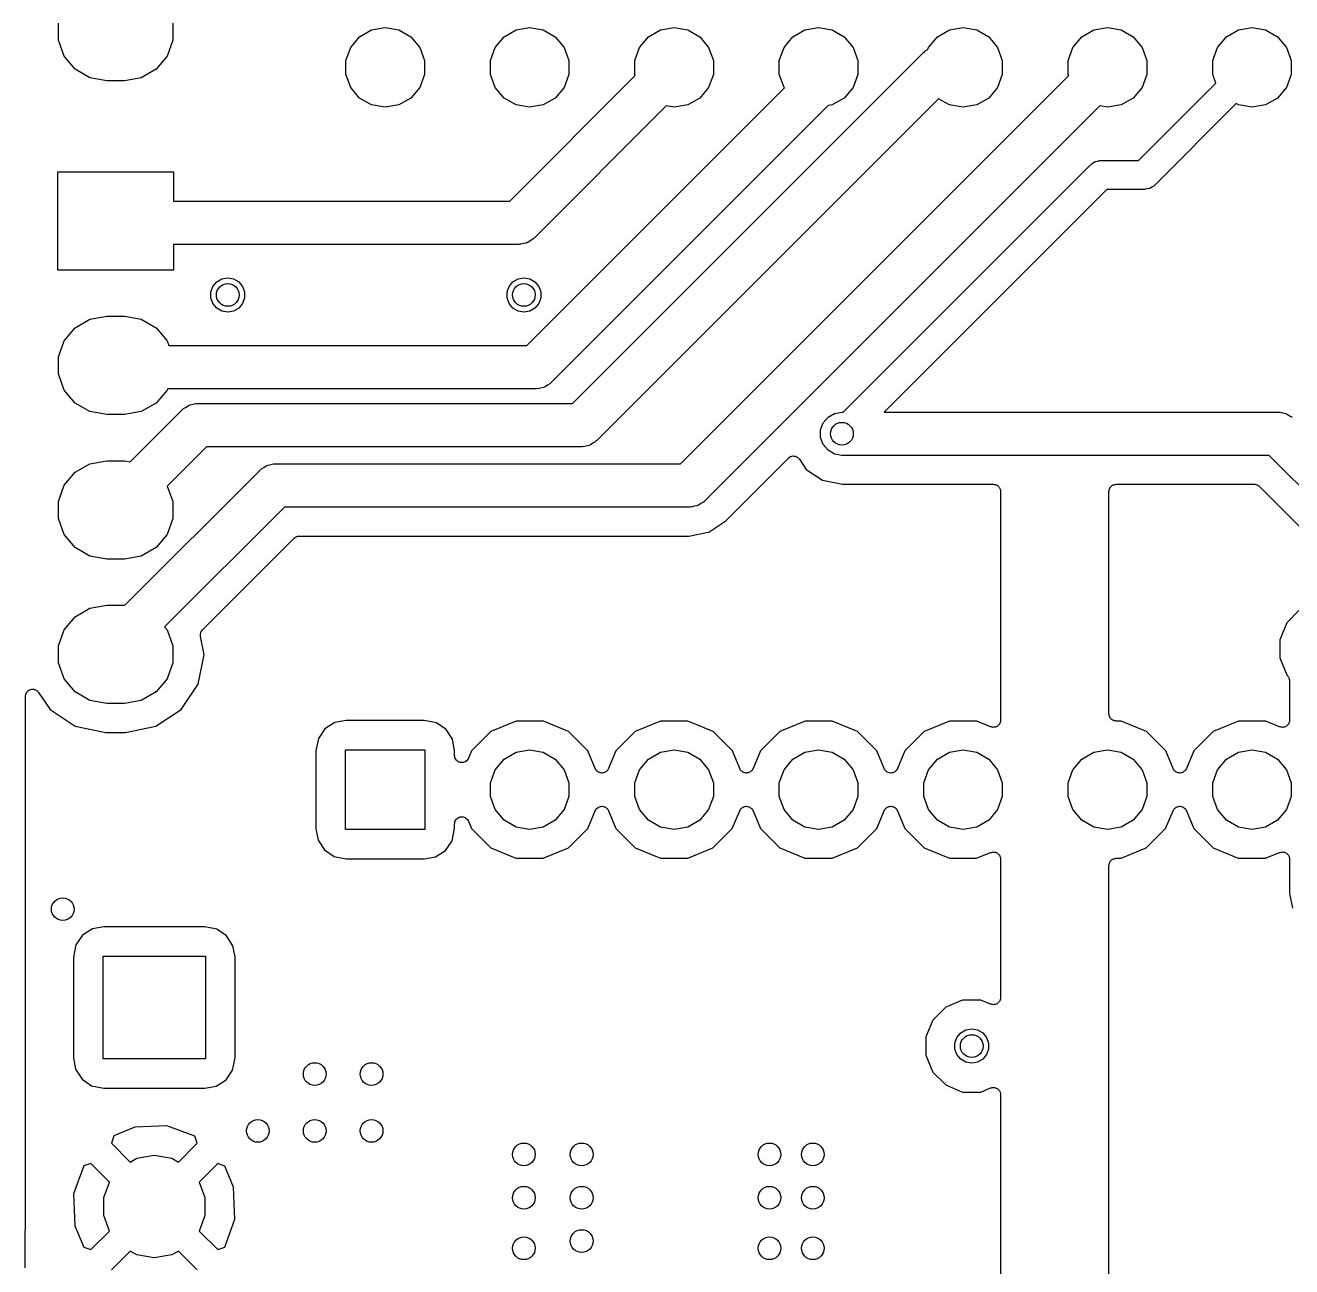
# Model space of a CAD drawing. Extents: x 10 to 287, y -200 to -10.
# Drawn here: x 81.91 to 104.18, y -131.39 to -109.56 of the extents above; entities that cross this region are included whole.
import ezdxf

# ---------------------------------------------------------------- set-up
doc = ezdxf.new("R2010")
doc.units = 0
doc.header["$MEASUREMENT"] = 0
doc.layers.add('BLACK', color=7, linetype='CONTINUOUS')

msp = doc.modelspace()

# ---------------------------------------------------------------- linework, layer by layer
at = {"layer": 'Black'}
for p, q in [((82.4932, -109.82), (82.4932, -109.52)), ((84.5068, -109.52), (84.5068, -109.82)), ((87.6324, -109.949), (87.7889, -109.762)), ((87.7889, -109.762), (87.9998, -109.641)), ((87.9998, -109.641), (88.2396, -109.598)), ((88.2396, -109.598), (88.4794, -109.641)), ((88.4794, -109.641), (88.6903, -109.762)), ((88.6903, -109.762), (88.8468, -109.949)), ((90.1724, -109.949), (90.3289, -109.762)), ((90.3289, -109.762), (90.5398, -109.641)), ((90.5398, -109.641), (90.7796, -109.598)), ((90.7796, -109.598), (91.0194, -109.641)), ((91.0194, -109.641), (91.2303, -109.762)), ((91.2303, -109.762), (91.3868, -109.949)), ((92.7124, -109.949), (92.8689, -109.762)), ((92.8689, -109.762), (93.0798, -109.641)), ((93.0798, -109.641), (93.3196, -109.598)), ((93.3196, -109.598), (93.5594, -109.641)), ((93.5594, -109.641), (93.7703, -109.762)), ((93.7703, -109.762), (93.9268, -109.949)), ((95.2524, -109.949), (95.4089, -109.762)), ((95.4089, -109.762), (95.6198, -109.641)), ((95.6198, -109.641), (95.8596, -109.598)), ((95.8596, -109.598), (96.0994, -109.641)), ((96.0994, -109.641), (96.3103, -109.762)), ((96.3103, -109.762), (96.4668, -109.949)), ((97.7924, -109.949), (97.9489, -109.762)), ((97.9489, -109.762), (98.1598, -109.641)), ((98.1598, -109.641), (98.3996, -109.598)), ((98.3996, -109.598), (98.6394, -109.641)), ((98.6394, -109.641), (98.8503, -109.762)), ((98.8503, -109.762), (99.0068, -109.949)), ((100.332, -109.949), (100.489, -109.762)), ((100.489, -109.762), (100.7, -109.641)), ((100.7, -109.641), (100.94, -109.598)), ((100.94, -109.598), (101.179, -109.641)), ((101.179, -109.641), (101.39, -109.762)), ((101.39, -109.762), (101.547, -109.949)), ((102.872, -109.949), (103.029, -109.762)), ((103.029, -109.762), (103.24, -109.641)), ((103.24, -109.641), (103.48, -109.598)), ((103.48, -109.598), (103.719, -109.641)), ((103.719, -109.641), (103.93, -109.762)), ((103.93, -109.762), (104.087, -109.949)), ((82.5958, -110.102), (82.4932, -109.82)), ((84.5068, -109.82), (84.4042, -110.102)), ((87.5491, -110.178), (87.6324, -109.949)), ((88.8468, -109.949), (88.9301, -110.178)), ((90.0891, -110.178), (90.1724, -109.949)), ((91.3868, -109.949), (91.4701, -110.178)), ((92.6291, -110.178), (92.7124, -109.949)), ((93.9268, -109.949), (94.0101, -110.178)), ((95.1691, -110.178), (95.2524, -109.949)), ((96.4668, -109.949), (96.5501, -110.178)), ((97.7356, -110.008), (97.7787, -109.983)), ((97.7787, -109.983), (97.7805, -109.981)), ((97.7805, -109.981), (97.7924, -109.949)), ((99.0068, -109.949), (99.0901, -110.178)), ((100.249, -110.178), (100.332, -109.949)), ((101.547, -109.949), (101.63, -110.178)), ((102.789, -110.178), (102.872, -109.949)), ((104.087, -109.949), (104.17, -110.178)), ((82.7886, -110.332), (82.5958, -110.102)), ((84.4042, -110.102), (84.2114, -110.332)), ((87.5491, -110.421), (87.5491, -110.178)), ((88.9301, -110.178), (88.9301, -110.421)), ((90.0891, -110.421), (90.0891, -110.178)), ((91.4701, -110.178), (91.4701, -110.421)), ((91.5322, -116.209), (97.7111, -110.03)), ((92.6291, -110.421), (92.6291, -110.178)), ((94.0101, -110.178), (94.0101, -110.421)), ((95.1691, -110.421), (95.1691, -110.178)), ((96.5501, -110.178), (96.5501, -110.421)), ((97.7111, -110.03), (97.7248, -110.02)), ((97.7248, -110.02), (97.7356, -110.008)), ((99.0901, -110.178), (99.0901, -110.421)), ((100.249, -110.421), (100.249, -110.178)), ((101.63, -110.178), (101.63, -110.421)), ((102.789, -110.421), (102.789, -110.178)), ((104.17, -110.178), (104.17, -110.421)), ((83.0483, -110.482), (82.7886, -110.332)), ((84.2114, -110.332), (83.9517, -110.482)), ((87.6324, -110.65), (87.5491, -110.421)), ((88.9301, -110.421), (88.8468, -110.65)), ((90.1724, -110.65), (90.0891, -110.421)), ((91.4701, -110.421), (91.3868, -110.65)), ((92.6371, -110.443), (92.6291, -110.421)), ((94.0101, -110.421), (93.9268, -110.65)), ((95.2524, -110.65), (95.1691, -110.421)), ((96.5501, -110.421), (96.4668, -110.65)), ((99.0901, -110.421), (99.0068, -110.65)), ((100.257, -110.443), (100.249, -110.421)), ((101.63, -110.421), (101.547, -110.65)), ((102.845, -110.575), (102.789, -110.421)), ((104.17, -110.421), (104.087, -110.65)), ((83.3437, -110.534), (83.0483, -110.482)), ((83.6563, -110.534), (83.3437, -110.534)), ((83.9517, -110.482), (83.6563, -110.534)), ((87.7889, -110.837), (87.6324, -110.65)), ((88.8468, -110.65), (88.6903, -110.837)), ((90.3289, -110.837), (90.1724, -110.65)), ((90.4313, -112.649), (92.6371, -110.443)), ((91.3868, -110.65), (91.2303, -110.837)), ((93.4313, -117.269), (100.257, -110.443)), ((93.9268, -110.65), (93.7703, -110.837)), ((95.2609, -110.66), (95.2524, -110.65)), ((96.4668, -110.65), (96.3103, -110.837)), ((99.0068, -110.65), (98.8503, -110.837)), ((101.547, -110.65), (101.39, -110.837)), ((101.484, -111.936), (102.845, -110.575)), ((104.087, -110.65), (103.93, -110.837)), ((87.9998, -110.958), (87.7889, -110.837)), ((88.6903, -110.837), (88.4794, -110.958)), ((90.5398, -110.958), (90.3289, -110.837)), ((90.7322, -115.189), (95.2609, -110.66)), ((91.2303, -110.837), (91.0194, -110.958)), ((97.97, -110.849), (91.9594, -116.859)), ((93.7703, -110.837), (93.5594, -110.958)), ((96.3103, -110.837), (96.0994, -110.958)), ((98.1598, -110.958), (97.97, -110.849)), ((98.8503, -110.837), (98.6394, -110.958)), ((101.39, -110.837), (101.179, -110.958)), ((103.93, -110.837), (103.719, -110.958)), ((88.2396, -111.001), (87.9998, -110.958)), ((88.4794, -110.958), (88.2396, -111.001)), ((90.7796, -111.001), (90.5398, -110.958)), ((91.0194, -110.958), (90.7796, -111.001)), ((93.1816, -110.976), (90.8585, -113.299)), ((96.0278, -110.971), (91.1594, -115.839)), ((93.3196, -111.001), (93.1816, -110.976)), ((93.5594, -110.958), (93.3196, -111.001)), ((100.802, -110.976), (93.8585, -117.919)), ((96.0994, -110.958), (96.0278, -110.971)), ((98.3996, -111.001), (98.1598, -110.958)), ((98.6394, -110.958), (98.3996, -111.001)), ((100.94, -111.001), (100.802, -110.976)), ((101.179, -110.958), (100.94, -111.001)), ((103.202, -110.936), (101.769, -112.37)), ((103.24, -110.958), (103.202, -110.936)), ((103.48, -111.001), (103.24, -110.958)), ((103.719, -110.958), (103.48, -111.001)), ((100.657, -111.995), (100.685, -111.979)), ((100.685, -111.979), (100.713, -111.96)), ((100.713, -111.96), (100.723, -111.957)), ((100.723, -111.957), (100.733, -111.951)), ((100.733, -111.951), (100.766, -111.946)), ((100.766, -111.946), (100.798, -111.937)), ((100.798, -111.937), (100.809, -111.938)), ((100.809, -111.938), (100.82, -111.936)), ((100.82, -111.936), (101.484, -111.936)), ((82.484, -113.864), (82.484, -112.136)), ((82.484, -112.136), (84.516, -112.136)), ((84.516, -112.136), (84.516, -112.649)), ((96.2918, -116.359), (100.64, -112.01)), ((100.64, -112.01), (100.65, -112.004)), ((100.65, -112.004), (100.657, -111.995)), ((101.643, -112.434), (101.611, -112.443)), ((101.676, -112.429), (101.643, -112.434)), ((101.686, -112.423), (101.676, -112.429)), ((101.696, -112.42), (101.686, -112.423)), ((101.724, -112.401), (101.696, -112.42)), ((101.752, -112.385), (101.724, -112.401)), ((101.76, -112.376), (101.752, -112.385)), ((101.769, -112.37), (101.76, -112.376)), ((84.516, -112.649), (90.4313, -112.649)), ((100.925, -112.444), (97.0102, -116.359)), ((101.589, -112.444), (100.925, -112.444)), ((101.6, -112.442), (101.589, -112.444)), ((101.611, -112.443), (101.6, -112.442)), ((90.834, -113.322), (90.7909, -113.347)), ((90.8448, -113.309), (90.834, -113.322)), ((90.8585, -113.299), (90.8448, -113.309)), ((90.5891, -113.411), (84.516, -113.411)), ((84.516, -113.411), (84.516, -113.864)), ((90.6056, -113.408), (90.5891, -113.411)), ((90.6223, -113.41), (90.6056, -113.408)), ((90.6704, -113.397), (90.6223, -113.41)), ((90.7194, -113.388), (90.6704, -113.397)), ((90.7339, -113.38), (90.7194, -113.388)), ((90.7501, -113.375), (90.7339, -113.38)), ((90.7909, -113.347), (90.7501, -113.375)), ((84.516, -113.864), (82.484, -113.864)), ((85.1747, -114.248), (85.2104, -114.15)), ((85.2104, -114.15), (85.2776, -114.07)), ((85.2776, -114.07), (85.3681, -114.017)), ((85.3681, -114.017), (85.471, -113.999)), ((85.471, -113.999), (85.5739, -114.017)), ((85.5739, -114.017), (85.6644, -114.07)), ((85.6644, -114.07), (85.7316, -114.15)), ((85.7316, -114.15), (85.7673, -114.248)), ((90.3817, -114.248), (90.4174, -114.15)), ((90.4174, -114.15), (90.4846, -114.07)), ((90.4846, -114.07), (90.5751, -114.017)), ((90.5751, -114.017), (90.678, -113.999)), ((90.678, -113.999), (90.7809, -114.017)), ((90.7809, -114.017), (90.8714, -114.07)), ((90.8714, -114.07), (90.9386, -114.15)), ((90.9386, -114.15), (90.9743, -114.248)), ((85.1747, -114.352), (85.1747, -114.248)), ((85.2104, -114.45), (85.1747, -114.352)), ((85.7673, -114.352), (85.7316, -114.45)), ((85.7673, -114.248), (85.7673, -114.352)), ((90.3817, -114.352), (90.3817, -114.248)), ((90.4174, -114.45), (90.3817, -114.352)), ((90.9743, -114.352), (90.9386, -114.45)), ((90.9743, -114.248), (90.9743, -114.352)), ((85.2776, -114.53), (85.2104, -114.45)), ((85.3681, -114.583), (85.2776, -114.53)), ((85.471, -114.601), (85.3681, -114.583)), ((85.5739, -114.583), (85.471, -114.601)), ((85.6644, -114.53), (85.5739, -114.583)), ((85.7316, -114.45), (85.6644, -114.53)), ((90.4846, -114.53), (90.4174, -114.45)), ((90.5751, -114.583), (90.4846, -114.53)), ((90.678, -114.601), (90.5751, -114.583)), ((90.7809, -114.583), (90.678, -114.601)), ((90.8714, -114.53), (90.7809, -114.583)), ((90.9386, -114.45), (90.8714, -114.53)), ((82.5958, -115.108), (82.7886, -114.878)), ((82.7886, -114.878), (83.0483, -114.728)), ((83.0483, -114.728), (83.3437, -114.676)), ((83.3437, -114.676), (83.6563, -114.676)), ((83.6563, -114.676), (83.9517, -114.728)), ((83.9517, -114.728), (84.2114, -114.878)), ((84.2114, -114.878), (84.4042, -115.108)), ((82.4932, -115.39), (82.5958, -115.108)), ((84.4042, -115.108), (84.4336, -115.189)), ((84.4336, -115.189), (90.7322, -115.189)), ((82.4932, -115.69), (82.4932, -115.39)), ((82.5958, -115.972), (82.4932, -115.69)), ((82.7886, -116.202), (82.5958, -115.972)), ((84.4042, -115.972), (84.2114, -116.202)), ((84.4118, -115.951), (84.4042, -115.972)), ((90.89, -115.951), (84.4118, -115.951)), ((90.9065, -115.948), (90.89, -115.951)), ((90.9232, -115.95), (90.9065, -115.948)), ((90.9713, -115.937), (90.9232, -115.95)), ((91.0203, -115.928), (90.9713, -115.937)), ((91.0348, -115.92), (91.0203, -115.928)), ((91.051, -115.915), (91.0348, -115.92)), ((91.0918, -115.887), (91.051, -115.915)), ((91.1349, -115.862), (91.0918, -115.887)), ((91.1457, -115.849), (91.1349, -115.862)), ((91.1594, -115.839), (91.1457, -115.849)), ((83.0483, -116.352), (82.7886, -116.202)), ((84.2114, -116.202), (83.9517, -116.352)), ((84.8097, -116.232), (84.8587, -116.223)), ((84.8587, -116.223), (84.9068, -116.21)), ((84.9068, -116.21), (84.9235, -116.212)), ((84.9235, -116.212), (84.94, -116.209)), ((84.94, -116.209), (91.5322, -116.209)), ((83.3437, -116.404), (83.0483, -116.352)), ((83.6563, -116.404), (83.3437, -116.404)), ((83.9517, -116.352), (83.6563, -116.404)), ((83.757, -117.234), (84.6706, -116.321)), ((84.6706, -116.321), (84.6843, -116.311)), ((84.6843, -116.311), (84.6951, -116.298)), ((84.6951, -116.298), (84.7382, -116.273)), ((84.7382, -116.273), (84.779, -116.245)), ((84.779, -116.245), (84.7952, -116.24)), ((84.7952, -116.24), (84.8097, -116.232)), ((95.94, -116.549), (96.0251, -116.448)), ((96.0251, -116.448), (96.1397, -116.382)), ((96.1397, -116.382), (96.27, -116.359)), ((96.27, -116.359), (96.2918, -116.359)), ((97.0102, -116.359), (103.94, -116.359)), ((103.94, -116.359), (103.957, -116.362)), ((103.957, -116.362), (103.973, -116.36)), ((103.973, -116.36), (104.021, -116.373)), ((104.021, -116.373), (104.07, -116.382)), ((104.07, -116.382), (104.085, -116.39)), ((104.085, -116.39), (104.101, -116.395)), ((104.101, -116.395), (104.142, -116.423)), ((104.142, -116.423), (104.185, -116.448)), ((95.8948, -116.674), (95.94, -116.549)), ((91.9349, -116.882), (91.8918, -116.907)), ((91.9457, -116.869), (91.9349, -116.882)), ((91.9594, -116.859), (91.9457, -116.869)), ((95.8948, -116.806), (95.8948, -116.674)), ((95.94, -116.93), (95.8948, -116.806)), ((85.0978, -116.971), (84.4086, -117.66)), ((91.69, -116.971), (85.0978, -116.971)), ((91.7065, -116.968), (91.69, -116.971)), ((91.7232, -116.97), (91.7065, -116.968)), ((91.7713, -116.957), (91.7232, -116.97)), ((91.8203, -116.948), (91.7713, -116.957)), ((91.8348, -116.94), (91.8203, -116.948)), ((91.851, -116.935), (91.8348, -116.94)), ((91.8918, -116.907), (91.851, -116.935)), ((96.0251, -117.032), (95.94, -116.93)), ((96.1397, -117.098), (96.0251, -117.032)), ((96.27, -117.121), (96.1397, -117.098)), ((82.7886, -117.418), (83.0483, -117.268)), ((83.0483, -117.268), (83.3437, -117.216)), ((83.3437, -117.216), (83.6563, -117.216)), ((83.6563, -117.216), (83.757, -117.234)), ((86.0651, -117.358), (86.1082, -117.333)), ((86.1082, -117.333), (86.149, -117.305)), ((86.149, -117.305), (86.1652, -117.3)), ((86.1652, -117.3), (86.1797, -117.292)), ((86.1797, -117.292), (86.2287, -117.283)), ((86.2287, -117.283), (86.2768, -117.27)), ((86.2768, -117.27), (86.2935, -117.272)), ((86.2935, -117.272), (86.31, -117.269)), ((86.31, -117.269), (93.4313, -117.269)), ((94.2266, -118.27), (95.328, -117.168)), ((95.328, -117.168), (95.3291, -117.168)), ((95.3291, -117.168), (95.33, -117.166)), ((95.33, -117.166), (95.3472, -117.155)), ((95.3472, -117.155), (95.3641, -117.143)), ((95.3641, -117.143), (95.3655, -117.143)), ((95.3655, -117.143), (95.3666, -117.142)), ((95.3666, -117.142), (95.3867, -117.137)), ((95.3867, -117.137), (95.4067, -117.132)), ((95.4067, -117.132), (95.4081, -117.132)), ((95.4081, -117.132), (95.4095, -117.131)), ((95.4095, -117.131), (95.4301, -117.134)), ((95.4301, -117.134), (95.4506, -117.135)), ((95.4506, -117.135), (95.4519, -117.136)), ((95.4519, -117.136), (95.4533, -117.136)), ((95.4533, -117.136), (95.4719, -117.145)), ((95.4719, -117.145), (95.4906, -117.154)), ((95.4906, -117.154), (95.4916, -117.155)), ((95.4916, -117.155), (95.4929, -117.156)), ((95.4929, -117.156), (95.5072, -117.171)), ((95.5072, -117.171), (95.5218, -117.185)), ((95.5218, -117.185), (95.5224, -117.187)), ((95.5224, -117.187), (95.5234, -117.188)), ((95.5234, -117.188), (95.6431, -117.367)), ((103.782, -117.121), (96.27, -117.121)), ((107.331, -120.669), (103.782, -117.121)), ((82.5958, -117.648), (82.7886, -117.418)), ((83.6635, -119.758), (86.0406, -117.381)), ((86.0406, -117.381), (86.0543, -117.371)), ((86.0543, -117.371), (86.0651, -117.358)), ((95.6431, -117.367), (95.9307, -117.559)), ((95.9307, -117.559), (96.2825, -117.629)), ((82.4932, -117.93), (82.5958, -117.648)), ((84.4086, -117.66), (84.5068, -117.93)), ((96.2825, -117.629), (98.933, -117.629)), ((98.933, -117.629), (98.9439, -117.631)), ((98.9439, -117.631), (98.9551, -117.631)), ((98.9551, -117.631), (98.9655, -117.635)), ((98.9655, -117.635), (98.9764, -117.637)), ((98.9764, -117.637), (98.9861, -117.642)), ((98.9861, -117.642), (98.9965, -117.646)), ((98.9965, -117.646), (99.005, -117.653)), ((99.005, -117.653), (99.0146, -117.659)), ((99.0146, -117.659), (99.0218, -117.667)), ((99.0218, -117.667), (99.0303, -117.674)), ((99.0303, -117.674), (99.0358, -117.684)), ((99.0358, -117.684), (99.043, -117.692)), ((99.043, -117.692), (99.0468, -117.703)), ((99.0468, -117.703), (99.0523, -117.713)), ((99.0523, -117.713), (99.0543, -117.724)), ((99.0543, -117.724), (99.0581, -117.734)), ((99.0581, -117.734), (99.0581, -117.745)), ((99.0581, -117.745), (99.06, -117.756)), ((99.06, -117.756), (99.06, -121.777)), ((100.965, -117.756), (100.967, -117.745)), ((100.965, -121.666), (100.965, -117.756)), ((100.967, -117.734), (100.971, -117.724)), ((100.967, -117.745), (100.967, -117.734)), ((100.971, -117.724), (100.973, -117.713)), ((100.973, -117.713), (100.978, -117.703)), ((100.978, -117.703), (100.982, -117.692)), ((100.982, -117.692), (100.989, -117.684)), ((100.989, -117.684), (100.995, -117.674)), ((100.995, -117.674), (101.003, -117.667)), ((101.003, -117.667), (101.01, -117.659)), ((101.01, -117.659), (101.02, -117.653)), ((101.02, -117.653), (101.028, -117.646)), ((101.028, -117.646), (101.039, -117.642)), ((101.039, -117.642), (101.049, -117.637)), ((101.049, -117.637), (101.06, -117.635)), ((101.06, -117.635), (101.07, -117.631)), ((101.07, -117.631), (101.081, -117.631)), ((101.081, -117.631), (101.092, -117.629)), ((101.092, -117.629), (103.519, -117.629)), ((103.519, -117.629), (103.525, -117.63)), ((103.525, -117.63), (103.53, -117.629)), ((103.53, -117.629), (103.546, -117.634)), ((103.546, -117.634), (103.563, -117.637)), ((103.563, -117.637), (103.567, -117.639)), ((103.567, -117.639), (103.573, -117.641)), ((103.573, -117.641), (103.586, -117.65)), ((103.586, -117.65), (103.601, -117.659)), ((103.601, -117.659), (103.604, -117.663)), ((103.604, -117.663), (103.609, -117.666)), ((103.609, -117.666), (106.963, -121.02)), ((82.4932, -118.23), (82.4932, -117.93)), ((84.5068, -117.93), (84.5068, -118.23)), ((93.7339, -118), (93.7194, -118.008)), ((93.7501, -117.995), (93.7339, -118)), ((93.7909, -117.967), (93.7501, -117.995)), ((93.834, -117.942), (93.7909, -117.967)), ((93.8448, -117.929), (93.834, -117.942)), ((93.8585, -117.919), (93.8448, -117.929)), ((86.4678, -118.031), (84.3615, -120.137)), ((93.5891, -118.031), (86.4678, -118.031)), ((93.6056, -118.028), (93.5891, -118.031)), ((93.6223, -118.03), (93.6056, -118.028)), ((93.6704, -118.017), (93.6223, -118.03)), ((93.7194, -118.008), (93.6704, -118.017)), ((82.5958, -118.512), (82.4932, -118.23)), ((84.5068, -118.23), (84.4042, -118.512)), ((93.9284, -118.469), (94.2266, -118.27)), ((82.7886, -118.742), (82.5958, -118.512)), ((84.4042, -118.512), (84.2114, -118.742)), ((85.0261, -120.191), (86.641, -118.576)), ((86.641, -118.576), (86.6456, -118.573)), ((86.6456, -118.573), (86.6492, -118.569)), ((86.6492, -118.569), (86.6636, -118.56)), ((86.6636, -118.56), (86.6772, -118.551)), ((86.6772, -118.551), (86.6826, -118.549)), ((86.6826, -118.549), (86.6874, -118.547)), ((86.6874, -118.547), (86.7037, -118.544)), ((86.7037, -118.544), (86.7198, -118.539)), ((86.7198, -118.539), (86.7253, -118.54)), ((86.7253, -118.54), (86.7308, -118.539)), ((86.7308, -118.539), (93.5766, -118.539)), ((93.5766, -118.539), (93.8886, -118.477)), ((93.8886, -118.477), (93.9284, -118.469)), ((93.8886, -118.477), (93.8886, -118.477)), ((83.0483, -118.892), (82.7886, -118.742)), ((83.3437, -118.944), (83.0483, -118.892)), ((83.9517, -118.892), (83.6563, -118.944)), ((84.2114, -118.742), (83.9517, -118.892)), ((83.6563, -118.944), (83.3437, -118.944)), ((83.0483, -119.808), (83.3437, -119.756)), ((83.3437, -119.756), (83.6563, -119.756)), ((83.6563, -119.756), (83.6635, -119.758)), ((82.5958, -120.188), (82.7886, -119.958)), ((82.7886, -119.958), (83.0483, -119.808)), ((104.318, -119.838), (104.091, -120.065)), ((82.4932, -120.47), (82.5958, -120.188)), ((84.3615, -120.137), (84.4042, -120.188)), ((84.4042, -120.188), (84.5068, -120.47)), ((84.9962, -120.245), (85.0008, -120.227)), ((85.0008, -120.227), (85.0032, -120.224)), ((85.0032, -120.224), (85.0046, -120.22)), ((85.0046, -120.22), (85.0158, -120.206)), ((85.0158, -120.206), (85.0261, -120.191)), ((104.091, -120.065), (103.967, -120.362)), ((84.9894, -120.27), (84.9905, -120.266)), ((84.9909, -120.288), (84.9894, -120.27)), ((84.9904, -120.262), (84.9962, -120.245)), ((84.9905, -120.266), (84.9904, -120.262)), ((84.9913, -120.306), (84.9909, -120.288)), ((85.0539, -120.62), (84.9913, -120.306)), ((103.967, -120.362), (103.967, -120.683)), ((82.4932, -120.77), (82.4932, -120.47)), ((84.5068, -120.47), (84.5068, -120.77)), ((84.9496, -121.144), (85.0539, -120.62)), ((82.5958, -121.052), (82.4932, -120.77)), ((84.5068, -120.77), (84.4042, -121.052)), ((103.967, -120.683), (104.09, -120.98)), ((82.7886, -121.282), (82.5958, -121.052)), ((84.4042, -121.052), (84.2114, -121.282)), ((104.09, -120.98), (104.103, -120.993)), ((104.103, -120.993), (104.106, -120.998)), ((104.106, -120.998), (104.11, -121.001)), ((104.11, -121.001), (104.119, -121.016)), ((104.119, -121.016), (104.128, -121.029)), ((104.128, -121.029), (104.13, -121.034)), ((104.13, -121.034), (104.132, -121.039)), ((104.132, -121.039), (104.135, -121.056)), ((104.135, -121.056), (104.14, -121.072)), ((104.14, -121.072), (104.139, -121.077)), ((104.139, -121.077), (104.14, -121.083)), ((104.14, -121.083), (104.14, -121.777)), ((81.9148, -121.345), (81.9191, -121.33)), ((81.9152, -121.352), (81.9148, -121.345)), ((81.9191, -121.33), (81.9217, -121.315)), ((81.9217, -121.315), (81.9252, -121.309)), ((81.9252, -121.309), (81.9271, -121.302)), ((81.9271, -121.302), (81.9361, -121.29)), ((81.9361, -121.29), (81.9438, -121.277)), ((81.9438, -121.277), (81.9491, -121.272)), ((81.9491, -121.272), (81.9532, -121.267)), ((81.9532, -121.267), (81.9659, -121.258)), ((81.9659, -121.258), (81.9776, -121.249)), ((81.9776, -121.249), (81.9841, -121.246)), ((81.9841, -121.246), (81.9899, -121.242)), ((81.9899, -121.242), (82.0047, -121.239)), ((82.0047, -121.239), (82.019, -121.233)), ((82.019, -121.233), (82.026, -121.233)), ((82.026, -121.233), (82.0327, -121.232)), ((82.0327, -121.232), (82.0479, -121.234)), ((82.0479, -121.234), (82.0631, -121.234)), ((82.0631, -121.234), (82.0697, -121.236)), ((82.0697, -121.236), (82.0766, -121.237)), ((82.0766, -121.237), (82.0902, -121.243)), ((82.0902, -121.243), (82.1046, -121.249)), ((82.1046, -121.249), (82.1099, -121.253)), ((82.1099, -121.253), (82.1161, -121.256)), ((82.1161, -121.256), (82.1267, -121.267)), ((82.1267, -121.267), (82.1383, -121.277)), ((82.1383, -121.277), (82.1418, -121.283)), ((82.1418, -121.283), (82.1466, -121.288)), ((82.1466, -121.288), (82.3471, -121.588)), ((83.0483, -121.432), (82.7886, -121.282)), ((84.2114, -121.282), (83.9517, -121.432)), ((84.6529, -121.588), (84.9496, -121.144)), ((81.9132, -125.93), (81.914, -121.359)), ((81.914, -121.359), (81.9152, -121.352)), ((83.3437, -121.484), (83.0483, -121.432)), ((83.6563, -121.484), (83.3437, -121.484)), ((83.9517, -121.432), (83.6563, -121.484)), ((82.3471, -121.588), (82.7913, -121.885)), ((84.2087, -121.885), (84.6529, -121.588)), ((87.5529, -121.781), (87.3536, -121.818)), ((88.9254, -121.781), (87.5529, -121.781)), ((89.1396, -121.824), (88.9254, -121.781)), ((99.0576, -121.791), (99.057, -121.805)), ((99.06, -121.777), (99.0576, -121.791)), ((100.967, -121.677), (100.965, -121.666)), ((100.967, -121.688), (100.967, -121.677)), ((100.971, -121.699), (100.967, -121.688)), ((100.973, -121.71), (100.971, -121.699)), ((100.978, -121.719), (100.973, -121.71)), ((100.982, -121.73), (100.978, -121.719)), ((100.989, -121.738), (100.982, -121.73)), ((100.995, -121.748), (100.989, -121.738)), ((101.003, -121.755), (100.995, -121.748)), ((101.01, -121.763), (101.003, -121.755)), ((101.02, -121.769), (101.01, -121.763)), ((101.028, -121.776), (101.02, -121.769)), ((101.039, -121.78), (101.028, -121.776)), ((101.048, -121.785), (101.039, -121.78)), ((101.059, -121.787), (101.048, -121.785)), ((101.07, -121.791), (101.059, -121.787)), ((101.081, -121.791), (101.07, -121.791)), ((101.092, -121.793), (101.081, -121.791)), ((104.138, -121.791), (104.137, -121.805)), ((104.14, -121.777), (104.138, -121.791)), ((82.7913, -121.885), (83.3278, -121.992)), ((83.3278, -121.992), (83.6722, -121.992)), ((83.6722, -121.992), (84.2087, -121.885)), ((87.18, -121.93), (87.064, -122.1)), ((87.3536, -121.818), (87.18, -121.93)), ((89.3093, -121.94), (89.1396, -121.824)), ((89.421, -122.114), (89.3093, -121.94)), ((90.0971, -121.976), (89.7574, -122.315)), ((90.5407, -121.793), (90.0971, -121.976)), ((91.0206, -121.793), (90.5407, -121.793)), ((91.4639, -121.977), (91.0206, -121.793)), ((91.803, -122.317), (91.4639, -121.977)), ((92.6371, -121.976), (92.2974, -122.315)), ((93.0807, -121.793), (92.6371, -121.976)), ((93.5606, -121.793), (93.0807, -121.793)), ((94.0039, -121.977), (93.5606, -121.793)), ((94.343, -122.317), (94.0039, -121.977)), ((95.1771, -121.976), (94.8374, -122.315)), ((95.6207, -121.793), (95.1771, -121.976)), ((96.1006, -121.793), (95.6207, -121.793)), ((96.5439, -121.977), (96.1006, -121.793)), ((96.883, -122.317), (96.5439, -121.977)), ((97.7171, -121.976), (97.3774, -122.315)), ((98.1607, -121.793), (97.7171, -121.976)), ((98.6406, -121.793), (98.1607, -121.793)), ((98.8843, -121.894), (98.6406, -121.793)), ((98.8979, -121.897), (98.8843, -121.894)), ((98.9109, -121.902), (98.8979, -121.897)), ((98.9192, -121.902), (98.9109, -121.902)), ((98.9273, -121.904), (98.9192, -121.902)), ((98.9411, -121.902), (98.9273, -121.904)), ((98.9551, -121.902), (98.9411, -121.902)), ((98.9629, -121.899), (98.9551, -121.902)), ((98.9711, -121.898), (98.9629, -121.899)), ((98.9834, -121.892), (98.9711, -121.898)), ((98.9965, -121.887), (98.9834, -121.892)), ((99.0029, -121.882), (98.9965, -121.887)), ((99.0102, -121.878), (99.0029, -121.882)), ((99.0196, -121.868), (99.0102, -121.878)), ((99.0303, -121.859), (99.0196, -121.868)), ((99.0344, -121.852), (99.0303, -121.859)), ((99.0401, -121.845), (99.0344, -121.852)), ((99.0454, -121.833), (99.0401, -121.845)), ((99.0523, -121.821), (99.0454, -121.833)), ((99.0538, -121.812), (99.0523, -121.821)), ((99.057, -121.805), (99.0538, -121.812)), ((101.181, -121.793), (101.092, -121.793)), ((101.624, -121.977), (101.181, -121.793)), ((101.963, -122.317), (101.624, -121.977)), ((102.797, -121.976), (102.457, -122.315)), ((103.241, -121.793), (102.797, -121.976)), ((103.721, -121.793), (103.241, -121.793)), ((103.964, -121.894), (103.721, -121.793)), ((103.978, -121.897), (103.964, -121.894)), ((103.991, -121.902), (103.978, -121.897)), ((103.999, -121.902), (103.991, -121.902)), ((104.007, -121.904), (103.999, -121.902)), ((104.021, -121.902), (104.007, -121.904)), ((104.035, -121.902), (104.021, -121.902)), ((104.043, -121.899), (104.035, -121.902)), ((104.051, -121.898), (104.043, -121.899)), ((104.063, -121.892), (104.051, -121.898)), ((104.076, -121.887), (104.063, -121.892)), ((104.083, -121.882), (104.076, -121.887)), ((104.09, -121.878), (104.083, -121.882)), ((104.1, -121.868), (104.09, -121.878)), ((104.11, -121.859), (104.1, -121.868)), ((104.114, -121.852), (104.11, -121.859)), ((104.12, -121.845), (104.114, -121.852)), ((104.125, -121.833), (104.12, -121.845)), ((104.132, -121.821), (104.125, -121.833)), ((104.134, -121.812), (104.132, -121.821)), ((104.137, -121.805), (104.134, -121.812)), ((87.064, -122.1), (87.0207, -122.314)), ((89.4585, -122.313), (89.421, -122.114)), ((87.0207, -122.314), (87.0207, -123.686)), ((87.5411, -123.698), (87.5411, -122.301)), ((87.5411, -122.301), (88.9381, -122.301)), ((88.9381, -122.301), (88.9381, -123.698)), ((89.4585, -122.398), (89.4585, -122.313)), ((89.4619, -122.417), (89.4585, -122.398)), ((89.4644, -122.436), (89.4619, -122.417)), ((89.4657, -122.438), (89.4644, -122.436)), ((89.4662, -122.441), (89.4657, -122.438)), ((89.4758, -122.458), (89.4662, -122.441)), ((89.4847, -122.475), (89.4758, -122.458)), ((89.7028, -122.447), (89.6925, -122.463)), ((89.7574, -122.315), (89.7028, -122.447)), ((90.3289, -122.462), (90.5398, -122.341)), ((90.5398, -122.341), (90.7796, -122.298)), ((90.7796, -122.298), (91.0194, -122.341)), ((91.0194, -122.341), (91.2303, -122.462)), ((91.9321, -122.629), (91.803, -122.317)), ((92.2974, -122.315), (92.1668, -122.63)), ((92.8689, -122.462), (93.0798, -122.341)), ((93.0798, -122.341), (93.3196, -122.298)), ((93.3196, -122.298), (93.5594, -122.341)), ((93.5594, -122.341), (93.7703, -122.462)), ((94.4721, -122.629), (94.343, -122.317)), ((94.8374, -122.315), (94.7068, -122.63)), ((95.4089, -122.462), (95.6198, -122.341)), ((95.6198, -122.341), (95.8596, -122.298)), ((95.8596, -122.298), (96.0994, -122.341)), ((96.0994, -122.341), (96.3103, -122.462)), ((97.0121, -122.629), (96.883, -122.317)), ((97.3774, -122.315), (97.2468, -122.63)), ((97.9489, -122.462), (98.1598, -122.341)), ((98.1598, -122.341), (98.3996, -122.298)), ((98.3996, -122.298), (98.6394, -122.341)), ((98.6394, -122.341), (98.8503, -122.462)), ((100.489, -122.462), (100.7, -122.341)), ((100.7, -122.341), (100.94, -122.298)), ((100.94, -122.298), (101.179, -122.341)), ((101.179, -122.341), (101.39, -122.462)), ((102.092, -122.629), (101.963, -122.317)), ((102.457, -122.315), (102.327, -122.63)), ((103.029, -122.462), (103.24, -122.341)), ((103.24, -122.341), (103.48, -122.298)), ((103.48, -122.298), (103.719, -122.341)), ((103.719, -122.341), (103.93, -122.462)), ((89.4868, -122.477), (89.4847, -122.475)), ((89.4883, -122.479), (89.4868, -122.477)), ((89.503, -122.492), (89.4883, -122.479)), ((89.5172, -122.505), (89.503, -122.492)), ((89.5199, -122.506), (89.5172, -122.505)), ((89.522, -122.508), (89.5199, -122.506)), ((89.5401, -122.514), (89.522, -122.508)), ((89.5579, -122.522), (89.5401, -122.514)), ((89.5608, -122.522), (89.5579, -122.522)), ((89.5635, -122.523), (89.5608, -122.522)), ((89.5828, -122.523), (89.5635, -122.523)), ((89.602, -122.524), (89.5828, -122.523)), ((89.6047, -122.523), (89.602, -122.524)), ((89.6076, -122.523), (89.6047, -122.523)), ((89.6257, -122.516), (89.6076, -122.523)), ((89.6441, -122.511), (89.6257, -122.516)), ((89.6464, -122.509), (89.6441, -122.511)), ((89.649, -122.508), (89.6464, -122.509)), ((89.6638, -122.495), (89.649, -122.508)), ((89.6791, -122.484), (89.6638, -122.495)), ((89.6806, -122.481), (89.6791, -122.484)), ((89.6828, -122.479), (89.6806, -122.481)), ((89.6925, -122.463), (89.6828, -122.479)), ((90.0891, -122.878), (90.1724, -122.649)), ((90.1724, -122.649), (90.3289, -122.462)), ((91.2303, -122.462), (91.3868, -122.649)), ((91.3868, -122.649), (91.4701, -122.878)), ((91.941, -122.643), (91.9321, -122.629)), ((91.9487, -122.658), (91.941, -122.643)), ((91.9528, -122.662), (91.9487, -122.658)), ((91.9558, -122.667), (91.9528, -122.662)), ((91.9689, -122.677), (91.9558, -122.667)), ((91.9812, -122.688), (91.9689, -122.677)), ((92.1299, -122.677), (92.1176, -122.688)), ((92.1431, -122.667), (92.1299, -122.677)), ((92.1461, -122.662), (92.1431, -122.667)), ((92.1502, -122.658), (92.1461, -122.662)), ((92.1579, -122.644), (92.1502, -122.658)), ((92.1668, -122.63), (92.1579, -122.644)), ((92.6291, -122.878), (92.7124, -122.649)), ((92.7124, -122.649), (92.8689, -122.462)), ((93.7703, -122.462), (93.9268, -122.649)), ((93.9268, -122.649), (94.0101, -122.878)), ((94.481, -122.643), (94.4721, -122.629)), ((94.4887, -122.658), (94.481, -122.643)), ((94.4928, -122.662), (94.4887, -122.658)), ((94.4958, -122.667), (94.4928, -122.662)), ((94.5089, -122.677), (94.4958, -122.667)), ((94.5212, -122.688), (94.5089, -122.677)), ((94.6699, -122.677), (94.6576, -122.688)), ((94.6831, -122.667), (94.6699, -122.677)), ((94.6861, -122.662), (94.6831, -122.667)), ((94.6902, -122.658), (94.6861, -122.662)), ((94.6979, -122.644), (94.6902, -122.658)), ((94.7068, -122.63), (94.6979, -122.644)), ((95.1691, -122.878), (95.2524, -122.649)), ((95.2524, -122.649), (95.4089, -122.462)), ((96.3103, -122.462), (96.4668, -122.649)), ((96.4668, -122.649), (96.5501, -122.878)), ((97.021, -122.643), (97.0121, -122.629)), ((97.0287, -122.658), (97.021, -122.643)), ((97.0328, -122.662), (97.0287, -122.658)), ((97.0358, -122.667), (97.0328, -122.662)), ((97.0489, -122.677), (97.0358, -122.667)), ((97.0612, -122.688), (97.0489, -122.677)), ((97.2099, -122.677), (97.1976, -122.688)), ((97.2231, -122.667), (97.2099, -122.677)), ((97.2261, -122.662), (97.2231, -122.667)), ((97.2302, -122.658), (97.2261, -122.662)), ((97.2379, -122.644), (97.2302, -122.658)), ((97.2468, -122.63), (97.2379, -122.644)), ((97.7091, -122.878), (97.7924, -122.649)), ((97.7924, -122.649), (97.9489, -122.462)), ((98.8503, -122.462), (99.0068, -122.649)), ((99.0068, -122.649), (99.0901, -122.878)), ((100.249, -122.878), (100.332, -122.649)), ((100.332, -122.649), (100.489, -122.462)), ((101.39, -122.462), (101.547, -122.649)), ((101.547, -122.649), (101.63, -122.878)), ((102.101, -122.643), (102.092, -122.629)), ((102.109, -122.658), (102.101, -122.643)), ((102.113, -122.662), (102.109, -122.658)), ((102.116, -122.667), (102.113, -122.662)), ((102.129, -122.677), (102.116, -122.667)), ((102.141, -122.688), (102.129, -122.677)), ((102.29, -122.677), (102.278, -122.688)), ((102.303, -122.667), (102.29, -122.677)), ((102.306, -122.662), (102.303, -122.667)), ((102.31, -122.658), (102.306, -122.662)), ((102.318, -122.644), (102.31, -122.658)), ((102.327, -122.63), (102.318, -122.644)), ((102.789, -122.878), (102.872, -122.649)), ((102.872, -122.649), (103.029, -122.462)), ((103.93, -122.462), (104.087, -122.649)), ((104.087, -122.649), (104.17, -122.878)), ((90.0891, -123.121), (90.0891, -122.878)), ((91.4701, -122.878), (91.4701, -123.121)), ((91.9863, -122.69), (91.9812, -122.688)), ((91.9908, -122.694), (91.9863, -122.69)), ((92.0066, -122.699), (91.9908, -122.694)), ((92.0219, -122.705), (92.0066, -122.699)), ((92.0275, -122.705), (92.0219, -122.705)), ((92.0328, -122.707), (92.0275, -122.705)), ((92.0494, -122.706), (92.0328, -122.707)), ((92.066, -122.707), (92.0494, -122.706)), ((92.0713, -122.705), (92.066, -122.707)), ((92.0769, -122.705), (92.0713, -122.705)), ((92.0922, -122.699), (92.0769, -122.705)), ((92.108, -122.694), (92.0922, -122.699)), ((92.1125, -122.69), (92.108, -122.694)), ((92.1176, -122.688), (92.1125, -122.69)), ((92.6291, -123.121), (92.6291, -122.878)), ((94.0101, -122.878), (94.0101, -123.121)), ((94.5263, -122.69), (94.5212, -122.688)), ((94.5308, -122.694), (94.5263, -122.69)), ((94.5466, -122.699), (94.5308, -122.694)), ((94.5619, -122.705), (94.5466, -122.699)), ((94.5675, -122.705), (94.5619, -122.705)), ((94.5728, -122.707), (94.5675, -122.705)), ((94.5894, -122.706), (94.5728, -122.707)), ((94.606, -122.707), (94.5894, -122.706)), ((94.6113, -122.705), (94.606, -122.707)), ((94.6169, -122.705), (94.6113, -122.705)), ((94.6322, -122.699), (94.6169, -122.705)), ((94.648, -122.694), (94.6322, -122.699)), ((94.6525, -122.69), (94.648, -122.694)), ((94.6576, -122.688), (94.6525, -122.69)), ((95.1691, -123.121), (95.1691, -122.878)), ((96.5501, -122.878), (96.5501, -123.121)), ((97.0663, -122.69), (97.0612, -122.688)), ((97.0708, -122.694), (97.0663, -122.69)), ((97.0866, -122.699), (97.0708, -122.694)), ((97.1019, -122.705), (97.0866, -122.699)), ((97.1075, -122.705), (97.1019, -122.705)), ((97.1128, -122.707), (97.1075, -122.705)), ((97.1294, -122.706), (97.1128, -122.707)), ((97.146, -122.707), (97.1294, -122.706)), ((97.1513, -122.705), (97.146, -122.707)), ((97.1569, -122.705), (97.1513, -122.705)), ((97.1722, -122.699), (97.1569, -122.705)), ((97.188, -122.694), (97.1722, -122.699)), ((97.1925, -122.69), (97.188, -122.694)), ((97.1976, -122.688), (97.1925, -122.69)), ((97.7091, -123.121), (97.7091, -122.878)), ((99.0901, -122.878), (99.0901, -123.121)), ((100.249, -123.121), (100.249, -122.878)), ((101.63, -122.878), (101.63, -123.121)), ((102.146, -122.69), (102.141, -122.688)), ((102.151, -122.694), (102.146, -122.69)), ((102.167, -122.699), (102.151, -122.694)), ((102.182, -122.705), (102.167, -122.699)), ((102.187, -122.705), (102.182, -122.705)), ((102.193, -122.707), (102.187, -122.705)), ((102.209, -122.706), (102.193, -122.707)), ((102.226, -122.707), (102.209, -122.706)), ((102.231, -122.705), (102.226, -122.707)), ((102.237, -122.705), (102.231, -122.705)), ((102.252, -122.699), (102.237, -122.705)), ((102.268, -122.694), (102.252, -122.699)), ((102.272, -122.69), (102.268, -122.694)), ((102.278, -122.688), (102.272, -122.69)), ((102.789, -123.121), (102.789, -122.878)), ((104.17, -122.878), (104.17, -123.121)), ((90.1724, -123.35), (90.0891, -123.121)), ((91.4701, -123.121), (91.3868, -123.35)), ((92.7124, -123.35), (92.6291, -123.121)), ((94.0101, -123.121), (93.9268, -123.35)), ((95.2524, -123.35), (95.1691, -123.121)), ((96.5501, -123.121), (96.4668, -123.35)), ((97.7924, -123.35), (97.7091, -123.121)), ((99.0901, -123.121), (99.0068, -123.35)), ((100.332, -123.35), (100.249, -123.121)), ((101.63, -123.121), (101.547, -123.35)), ((102.872, -123.35), (102.789, -123.121)), ((104.17, -123.121), (104.087, -123.35)), ((90.3289, -123.537), (90.1724, -123.35)), ((91.3868, -123.35), (91.2303, -123.537)), ((91.9413, -123.355), (91.949, -123.341)), ((91.949, -123.341), (91.9531, -123.337)), ((91.9531, -123.337), (91.9561, -123.332)), ((91.9561, -123.332), (91.9693, -123.322)), ((91.9693, -123.322), (91.9816, -123.311)), ((91.9816, -123.311), (91.9867, -123.309)), ((91.9867, -123.309), (91.9911, -123.305)), ((91.9911, -123.305), (92.007, -123.3)), ((92.007, -123.3), (92.0223, -123.294)), ((92.0223, -123.294), (92.0279, -123.294)), ((92.0279, -123.294), (92.0332, -123.292)), ((92.0332, -123.292), (92.0498, -123.293)), ((92.0498, -123.293), (92.0664, -123.292)), ((92.0664, -123.292), (92.0717, -123.294)), ((92.0717, -123.294), (92.0773, -123.294)), ((92.0773, -123.294), (92.0926, -123.3)), ((92.0926, -123.3), (92.1084, -123.305)), ((92.1084, -123.305), (92.1129, -123.309)), ((92.1129, -123.309), (92.118, -123.311)), ((92.118, -123.311), (92.1302, -123.322)), ((92.1302, -123.322), (92.1434, -123.332)), ((92.1434, -123.332), (92.1464, -123.337)), ((92.1464, -123.337), (92.1505, -123.341)), ((92.1505, -123.341), (92.1582, -123.356)), ((92.8689, -123.537), (92.7124, -123.35)), ((93.9268, -123.35), (93.7703, -123.537)), ((94.4813, -123.355), (94.489, -123.341)), ((94.489, -123.341), (94.4931, -123.337)), ((94.4931, -123.337), (94.4961, -123.332)), ((94.4961, -123.332), (94.5093, -123.322)), ((94.5093, -123.322), (94.5216, -123.311)), ((94.5216, -123.311), (94.5267, -123.309)), ((94.5267, -123.309), (94.5311, -123.305)), ((94.5311, -123.305), (94.547, -123.3)), ((94.547, -123.3), (94.5623, -123.294)), ((94.5623, -123.294), (94.5679, -123.294)), ((94.5679, -123.294), (94.5732, -123.292)), ((94.5732, -123.292), (94.5898, -123.293)), ((94.5898, -123.293), (94.6064, -123.292)), ((94.6064, -123.292), (94.6117, -123.294)), ((94.6117, -123.294), (94.6173, -123.294)), ((94.6173, -123.294), (94.6326, -123.3)), ((94.6326, -123.3), (94.6484, -123.305)), ((94.6484, -123.305), (94.6529, -123.309)), ((94.6529, -123.309), (94.658, -123.311)), ((94.658, -123.311), (94.6702, -123.322)), ((94.6702, -123.322), (94.6834, -123.332)), ((94.6834, -123.332), (94.6864, -123.337)), ((94.6864, -123.337), (94.6905, -123.341)), ((94.6905, -123.341), (94.6982, -123.356)), ((95.4089, -123.537), (95.2524, -123.35)), ((96.4668, -123.35), (96.3103, -123.537)), ((97.0213, -123.355), (97.029, -123.341)), ((97.029, -123.341), (97.0331, -123.337)), ((97.0331, -123.337), (97.0361, -123.332)), ((97.0361, -123.332), (97.0493, -123.322)), ((97.0493, -123.322), (97.0616, -123.311)), ((97.0616, -123.311), (97.0667, -123.309)), ((97.0667, -123.309), (97.0711, -123.305)), ((97.0711, -123.305), (97.087, -123.3)), ((97.087, -123.3), (97.1023, -123.294)), ((97.1023, -123.294), (97.1079, -123.294)), ((97.1079, -123.294), (97.1132, -123.292)), ((97.1132, -123.292), (97.1298, -123.293)), ((97.1298, -123.293), (97.1464, -123.292)), ((97.1464, -123.292), (97.1517, -123.294)), ((97.1517, -123.294), (97.1573, -123.294)), ((97.1573, -123.294), (97.1726, -123.3)), ((97.1726, -123.3), (97.1884, -123.305)), ((97.1884, -123.305), (97.1929, -123.309)), ((97.1929, -123.309), (97.198, -123.311)), ((97.198, -123.311), (97.2103, -123.322)), ((97.2103, -123.322), (97.2234, -123.332)), ((97.2234, -123.332), (97.2264, -123.337)), ((97.2264, -123.337), (97.2305, -123.341)), ((97.2305, -123.341), (97.2382, -123.356)), ((97.9489, -123.537), (97.7924, -123.35)), ((99.0068, -123.35), (98.8503, -123.537)), ((100.489, -123.537), (100.332, -123.35)), ((101.547, -123.35), (101.39, -123.537)), ((102.101, -123.355), (102.109, -123.341)), ((102.109, -123.341), (102.113, -123.337)), ((102.113, -123.337), (102.116, -123.332)), ((102.116, -123.332), (102.129, -123.322)), ((102.129, -123.322), (102.142, -123.311)), ((102.142, -123.311), (102.147, -123.309)), ((102.147, -123.309), (102.151, -123.305)), ((102.151, -123.305), (102.167, -123.3)), ((102.167, -123.3), (102.182, -123.294)), ((102.182, -123.294), (102.188, -123.294)), ((102.188, -123.294), (102.193, -123.292)), ((102.193, -123.292), (102.21, -123.293)), ((102.21, -123.293), (102.226, -123.292)), ((102.226, -123.292), (102.232, -123.294)), ((102.232, -123.294), (102.237, -123.294)), ((102.237, -123.294), (102.253, -123.3)), ((102.253, -123.3), (102.268, -123.305)), ((102.268, -123.305), (102.273, -123.309)), ((102.273, -123.309), (102.278, -123.311)), ((102.278, -123.311), (102.29, -123.322)), ((102.29, -123.322), (102.303, -123.332)), ((102.303, -123.332), (102.306, -123.337)), ((102.306, -123.337), (102.311, -123.341)), ((102.311, -123.341), (102.318, -123.356)), ((103.029, -123.537), (102.872, -123.35)), ((104.087, -123.35), (103.93, -123.537)), ((89.4619, -123.583), (89.4645, -123.563)), ((89.4645, -123.563), (89.4657, -123.561)), ((89.4657, -123.561), (89.4662, -123.558)), ((89.4662, -123.558), (89.4759, -123.541)), ((89.4759, -123.541), (89.4849, -123.524)), ((89.4849, -123.524), (89.4869, -123.522)), ((89.4869, -123.522), (89.4883, -123.52)), ((89.4883, -123.52), (89.5031, -123.508)), ((89.5031, -123.508), (89.5174, -123.494)), ((89.5174, -123.494), (89.5199, -123.493)), ((89.5199, -123.493), (89.522, -123.492)), ((89.522, -123.492), (89.5402, -123.485)), ((89.5402, -123.485), (89.5582, -123.478)), ((89.5582, -123.478), (89.5609, -123.477)), ((89.5609, -123.477), (89.5635, -123.477)), ((89.5635, -123.477), (89.5829, -123.477)), ((89.5829, -123.477), (89.6022, -123.476)), ((89.6022, -123.476), (89.6048, -123.477)), ((89.6048, -123.477), (89.6076, -123.477)), ((89.6076, -123.477), (89.6258, -123.483)), ((89.6258, -123.483), (89.6443, -123.489)), ((89.6443, -123.489), (89.6465, -123.491)), ((89.6465, -123.491), (89.649, -123.492)), ((89.649, -123.492), (89.6639, -123.504)), ((89.6639, -123.504), (89.6792, -123.516)), ((89.6792, -123.516), (89.6807, -123.518)), ((89.6807, -123.518), (89.6828, -123.52)), ((89.6828, -123.52), (89.6925, -123.537)), ((89.6925, -123.537), (89.7029, -123.553)), ((89.7029, -123.553), (89.7562, -123.682)), ((90.5398, -123.658), (90.3289, -123.537)), ((91.2303, -123.537), (91.0194, -123.658)), ((91.8018, -123.684), (91.9324, -123.369)), ((91.9324, -123.369), (91.9413, -123.355)), ((92.1582, -123.356), (92.1671, -123.37)), ((92.1671, -123.37), (92.2962, -123.682)), ((93.0798, -123.658), (92.8689, -123.537)), ((93.7703, -123.537), (93.5594, -123.658)), ((94.3418, -123.684), (94.4724, -123.369)), ((94.4724, -123.369), (94.4813, -123.355)), ((94.6982, -123.356), (94.7071, -123.37)), ((94.7071, -123.37), (94.8362, -123.682)), ((95.6198, -123.658), (95.4089, -123.537)), ((96.3103, -123.537), (96.0994, -123.658)), ((96.8818, -123.684), (97.0124, -123.369)), ((97.0124, -123.369), (97.0213, -123.355)), ((97.2382, -123.356), (97.2471, -123.37)), ((97.2471, -123.37), (97.3762, -123.682)), ((98.1598, -123.658), (97.9489, -123.537)), ((98.8503, -123.537), (98.6394, -123.658)), ((100.7, -123.658), (100.489, -123.537)), ((101.39, -123.537), (101.179, -123.658)), ((101.962, -123.684), (102.092, -123.369)), ((102.092, -123.369), (102.101, -123.355)), ((102.318, -123.356), (102.327, -123.37)), ((102.327, -123.37), (102.456, -123.682)), ((103.24, -123.658), (103.029, -123.537)), ((103.93, -123.537), (103.719, -123.658)), ((87.0207, -123.686), (87.0582, -123.885)), ((88.9381, -123.698), (87.5411, -123.698)), ((89.4152, -123.899), (89.4585, -123.685)), ((89.4585, -123.602), (89.4619, -123.583)), ((89.4585, -123.685), (89.4585, -123.602)), ((89.7562, -123.682), (90.0953, -124.022)), ((90.7796, -123.701), (90.5398, -123.658)), ((91.0194, -123.658), (90.7796, -123.701)), ((91.4621, -124.023), (91.8018, -123.684)), ((92.2962, -123.682), (92.6353, -124.022)), ((93.3196, -123.701), (93.0798, -123.658)), ((93.5594, -123.658), (93.3196, -123.701)), ((94.0021, -124.023), (94.3418, -123.684)), ((94.8362, -123.682), (95.1753, -124.022)), ((95.8596, -123.701), (95.6198, -123.658)), ((96.0994, -123.658), (95.8596, -123.701)), ((96.5421, -124.023), (96.8818, -123.684)), ((97.3762, -123.682), (97.7153, -124.022)), ((98.3996, -123.701), (98.1598, -123.658)), ((98.6394, -123.658), (98.3996, -123.701)), ((100.94, -123.701), (100.7, -123.658)), ((101.179, -123.658), (100.94, -123.701)), ((101.622, -124.023), (101.962, -123.684)), ((102.456, -123.682), (102.795, -124.022)), ((103.48, -123.701), (103.24, -123.658)), ((103.719, -123.658), (103.48, -123.701)), ((87.0582, -123.885), (87.1699, -124.059)), ((89.2992, -124.069), (89.4152, -123.899)), ((87.1699, -124.059), (87.3396, -124.175)), ((87.3396, -124.175), (87.5538, -124.218)), ((87.5538, -124.218), (88.9263, -124.218)), ((88.9263, -124.218), (89.1256, -124.181)), ((89.1256, -124.181), (89.2992, -124.069)), ((90.0953, -124.022), (90.5386, -124.206)), ((90.5386, -124.206), (91.0185, -124.206)), ((91.0185, -124.206), (91.4621, -124.023)), ((92.6353, -124.022), (93.0786, -124.206)), ((93.0786, -124.206), (93.5585, -124.206)), ((93.5585, -124.206), (94.0021, -124.023)), ((95.1753, -124.022), (95.6186, -124.206)), ((95.6186, -124.206), (96.0985, -124.206)), ((96.0985, -124.206), (96.5421, -124.023)), ((97.7153, -124.022), (98.1586, -124.206)), ((98.1586, -124.206), (98.6385, -124.206)), ((98.6385, -124.206), (98.8845, -124.105)), ((98.8845, -124.105), (98.898, -124.102)), ((98.898, -124.102), (98.9109, -124.097)), ((98.9109, -124.097), (98.9194, -124.097)), ((98.9194, -124.097), (98.9276, -124.095)), ((98.9276, -124.095), (98.9413, -124.097)), ((98.9413, -124.097), (98.9551, -124.097)), ((98.9551, -124.097), (98.963, -124.1)), ((98.963, -124.1), (98.9713, -124.101)), ((98.9713, -124.101), (98.9835, -124.107)), ((98.9835, -124.107), (98.9965, -124.112)), ((98.9965, -124.112), (99.0029, -124.117)), ((99.0029, -124.117), (99.0104, -124.121)), ((99.0104, -124.121), (99.0197, -124.131)), ((99.0197, -124.131), (99.0303, -124.14)), ((99.0303, -124.14), (99.0345, -124.148)), ((99.0345, -124.148), (99.0402, -124.154)), ((99.0402, -124.154), (99.0454, -124.167)), ((99.0454, -124.167), (99.0523, -124.179)), ((99.0523, -124.179), (99.0538, -124.187)), ((99.0538, -124.187), (99.057, -124.195)), ((99.057, -124.195), (99.0576, -124.208)), ((99.0576, -124.208), (99.06, -124.222)), ((99.06, -124.222), (99.06, -126.654)), ((101.003, -124.244), (101.01, -124.236)), ((101.01, -124.236), (101.02, -124.23)), ((101.02, -124.23), (101.028, -124.223)), ((101.028, -124.223), (101.039, -124.219)), ((101.039, -124.219), (101.049, -124.214)), ((101.049, -124.214), (101.06, -124.212)), ((101.06, -124.212), (101.07, -124.208)), ((101.07, -124.208), (101.081, -124.208)), ((101.081, -124.208), (101.092, -124.206)), ((101.092, -124.206), (101.179, -124.206)), ((101.179, -124.206), (101.622, -124.023)), ((102.795, -124.022), (103.239, -124.206)), ((103.239, -124.206), (103.719, -124.206)), ((103.719, -124.206), (103.965, -124.105)), ((103.965, -124.105), (103.978, -124.102)), ((103.978, -124.102), (103.991, -124.097)), ((103.991, -124.097), (103.999, -124.097)), ((103.999, -124.097), (104.008, -124.095)), ((104.008, -124.095), (104.021, -124.097)), ((104.021, -124.097), (104.035, -124.097)), ((104.035, -124.097), (104.043, -124.1)), ((104.043, -124.1), (104.051, -124.101)), ((104.051, -124.101), (104.064, -124.107)), ((104.064, -124.107), (104.076, -124.112)), ((104.076, -124.112), (104.083, -124.117)), ((104.083, -124.117), (104.09, -124.121)), ((104.09, -124.121), (104.1, -124.131)), ((104.1, -124.131), (104.11, -124.14)), ((104.11, -124.14), (104.114, -124.148)), ((104.114, -124.148), (104.12, -124.154)), ((104.12, -124.154), (104.125, -124.167)), ((104.125, -124.167), (104.132, -124.179)), ((104.132, -124.179), (104.134, -124.187)), ((104.134, -124.187), (104.137, -124.195)), ((104.137, -124.195), (104.138, -124.208)), ((104.138, -124.208), (104.14, -124.222)), ((104.14, -124.222), (104.14, -124.828)), ((100.965, -124.333), (100.967, -124.322)), ((100.965, -130.741), (100.965, -124.333)), ((100.967, -124.311), (100.971, -124.301)), ((100.967, -124.322), (100.967, -124.311)), ((100.971, -124.301), (100.973, -124.29)), ((100.973, -124.29), (100.978, -124.28)), ((100.978, -124.28), (100.982, -124.27)), ((100.982, -124.27), (100.989, -124.261)), ((100.989, -124.261), (100.995, -124.251)), ((100.995, -124.251), (101.003, -124.244)), ((104.14, -124.828), (104.191, -125.083)), ((82.9189, -125.559), (82.8029, -125.729)), ((83.0925, -125.447), (82.9189, -125.559)), ((83.2918, -125.41), (83.0925, -125.447)), ((85.0673, -125.41), (83.2918, -125.41)), ((85.2815, -125.453), (85.0673, -125.41)), ((85.4512, -125.569), (85.2815, -125.453)), ((85.5629, -125.743), (85.4512, -125.569)), ((82.8029, -125.729), (82.7596, -125.943)), ((85.6004, -125.942), (85.5629, -125.743)), ((81.9125, -129.25), (81.9132, -125.93)), ((82.7596, -125.943), (82.7596, -127.718)), ((83.28, -127.73), (83.28, -125.93)), ((83.28, -125.93), (85.08, -125.93)), ((85.08, -125.93), (85.08, -127.73)), ((85.6004, -127.717), (85.6004, -125.942)), ((99.0538, -126.689), (99.0523, -126.698)), ((99.057, -126.682), (99.0538, -126.689)), ((99.0576, -126.668), (99.057, -126.682)), ((99.06, -126.654), (99.0576, -126.668)), ((98.0951, -126.823), (97.8676, -127.05)), ((98.392, -126.7), (98.0951, -126.823)), ((98.7134, -126.7), (98.392, -126.7)), ((98.8843, -126.771), (98.7134, -126.7)), ((98.8979, -126.774), (98.8843, -126.771)), ((98.9109, -126.779), (98.8979, -126.774)), ((98.9193, -126.779), (98.9109, -126.779)), ((98.9273, -126.781), (98.9193, -126.779)), ((98.9411, -126.779), (98.9273, -126.781)), ((98.9551, -126.779), (98.9411, -126.779)), ((98.9629, -126.776), (98.9551, -126.779)), ((98.9711, -126.775), (98.9629, -126.776)), ((98.9834, -126.769), (98.9711, -126.775)), ((98.9965, -126.764), (98.9834, -126.769)), ((99.0029, -126.759), (98.9965, -126.764)), ((99.0102, -126.755), (99.0029, -126.759)), ((99.0196, -126.745), (99.0102, -126.755)), ((99.0303, -126.736), (99.0196, -126.745)), ((99.0344, -126.729), (99.0303, -126.736)), ((99.0401, -126.722), (99.0344, -126.729)), ((99.0454, -126.71), (99.0401, -126.722)), ((99.0523, -126.698), (99.0454, -126.71)), ((97.8676, -127.05), (97.7444, -127.347)), ((97.7444, -127.347), (97.7441, -127.668)), ((98.2557, -127.456), (98.2914, -127.358)), ((98.2914, -127.358), (98.3586, -127.278)), ((98.3586, -127.278), (98.4491, -127.225)), ((98.4491, -127.225), (98.552, -127.207)), ((98.552, -127.207), (98.6549, -127.225)), ((98.6549, -127.225), (98.7454, -127.278)), ((98.7454, -127.278), (98.8126, -127.358)), ((98.8126, -127.358), (98.8483, -127.456)), ((98.2557, -127.56), (98.2557, -127.456)), ((98.2914, -127.658), (98.2557, -127.56)), ((98.8483, -127.56), (98.8126, -127.658)), ((98.8483, -127.456), (98.8483, -127.56)), ((82.7596, -127.718), (82.7971, -127.917)), ((85.08, -127.73), (83.28, -127.73)), ((85.5571, -127.931), (85.6004, -127.717)), ((97.7441, -127.668), (97.8668, -127.965)), ((98.3586, -127.738), (98.2914, -127.658)), ((98.4491, -127.791), (98.3586, -127.738)), ((98.552, -127.809), (98.4491, -127.791)), ((98.6549, -127.791), (98.552, -127.809)), ((98.7454, -127.738), (98.6549, -127.791)), ((98.8126, -127.658), (98.7454, -127.738)), ((82.7971, -127.917), (82.9088, -128.091)), ((85.4411, -128.101), (85.5571, -127.931)), ((97.8668, -127.965), (98.0939, -128.192)), ((82.9088, -128.091), (83.0785, -128.207)), ((83.0785, -128.207), (83.2927, -128.25)), ((85.0682, -128.25), (85.2675, -128.213)), ((85.2675, -128.213), (85.4411, -128.101)), ((98.0939, -128.192), (98.3906, -128.316)), ((98.712, -128.316), (98.8845, -128.245)), ((98.8845, -128.245), (98.898, -128.242)), ((98.898, -128.242), (98.9109, -128.237)), ((98.9109, -128.237), (98.9194, -128.237)), ((98.9194, -128.237), (98.9276, -128.235)), ((98.9276, -128.235), (98.9412, -128.237)), ((98.9412, -128.237), (98.9551, -128.237)), ((98.9551, -128.237), (98.963, -128.24)), ((98.963, -128.24), (98.9713, -128.241)), ((98.9713, -128.241), (98.9835, -128.247)), ((98.9835, -128.247), (98.9965, -128.252)), ((83.2927, -128.25), (85.0682, -128.25)), ((98.3906, -128.316), (98.712, -128.316)), ((98.9965, -128.252), (99.0029, -128.257)), ((99.0029, -128.257), (99.0104, -128.261)), ((99.0104, -128.261), (99.0197, -128.271)), ((99.0197, -128.271), (99.0303, -128.28)), ((99.0303, -128.28), (99.0345, -128.288)), ((99.0345, -128.288), (99.0402, -128.294)), ((99.0402, -128.294), (99.0454, -128.307)), ((99.0454, -128.307), (99.0523, -128.319)), ((99.0523, -128.319), (99.0538, -128.327)), ((99.0538, -128.327), (99.057, -128.335)), ((99.057, -128.335), (99.0576, -128.348)), ((99.0576, -128.348), (99.06, -128.362)), ((99.06, -128.362), (99.06, -135.711)), ((84.4008, -128.911), (83.8384, -128.935)), ((84.8933, -129.092), (84.4008, -128.911)), ((83.4678, -129.089), (83.4249, -129.216)), ((83.8384, -128.935), (83.4678, -129.089)), ((84.9351, -129.216), (84.8933, -129.092)), ((81.9124, -130.089), (81.9125, -129.25)), ((83.4249, -129.216), (83.7564, -129.547)), ((84.6036, -129.547), (84.9351, -129.216)), ((83.0657, -129.575), (82.9417, -129.617)), ((83.39, -129.899), (83.0657, -129.575)), ((83.7564, -129.547), (83.871, -129.481)), ((83.871, -129.481), (84.18, -129.427)), ((84.18, -129.427), (84.489, -129.481)), ((84.489, -129.481), (84.6036, -129.547)), ((85.2943, -129.575), (84.97, -129.899)), ((85.4214, -129.618), (85.2943, -129.575)), ((82.9417, -129.617), (82.7615, -130.109)), ((85.5749, -129.988), (85.4214, -129.618)), ((83.2903, -130.173), (83.39, -129.899)), ((84.97, -129.899), (85.0697, -130.173)), ((85.5985, -130.551), (85.5749, -129.988)), ((81.9121, -131.41), (81.9124, -130.089)), ((82.7615, -130.109), (82.7851, -130.672)), ((83.2903, -130.487), (83.2903, -130.173)), ((85.0697, -130.173), (85.0697, -130.487)), ((82.7851, -130.672), (82.9386, -131.042)), ((83.39, -130.761), (83.2903, -130.487)), ((85.0697, -130.487), (84.97, -130.761)), ((85.4183, -131.043), (85.5985, -130.551)), ((83.0657, -131.085), (83.39, -130.761)), ((84.97, -130.761), (85.2943, -131.085)), ((100.965, -132.842), (100.965, -130.741)), ((82.9386, -131.042), (83.0657, -131.085)), ((83.7564, -131.113), (83.4249, -131.444)), ((83.871, -131.179), (83.7564, -131.113)), ((84.6036, -131.113), (84.489, -131.179)), ((84.9351, -131.444), (84.6036, -131.113)), ((85.2943, -131.085), (85.4183, -131.043)), ((84.18, -131.233), (83.871, -131.179)), ((84.489, -131.179), (84.18, -131.233))]:
    msp.add_line(p, q, dxfattribs=at)
for centre in [(85.471, -114.3), (90.678, -114.3), (96.27, -116.74), (82.57, -125.1), (98.552, -127.508), (87, -128), (88, -128), (86, -129), (87, -129), (88, -129), (90.678, -129.413), (91.694, -129.413), (94.996, -129.413), (95.758, -129.413), (90.678, -130.175), (91.694, -130.175), (94.996, -130.175), (95.758, -130.175), (90.678, -131.064), (91.694, -130.937), (94.996, -131.064), (95.758, -131.064)]:
    msp.add_circle(centre, 0.1994, dxfattribs=at)

doc.saveas('drawing.dxf')
